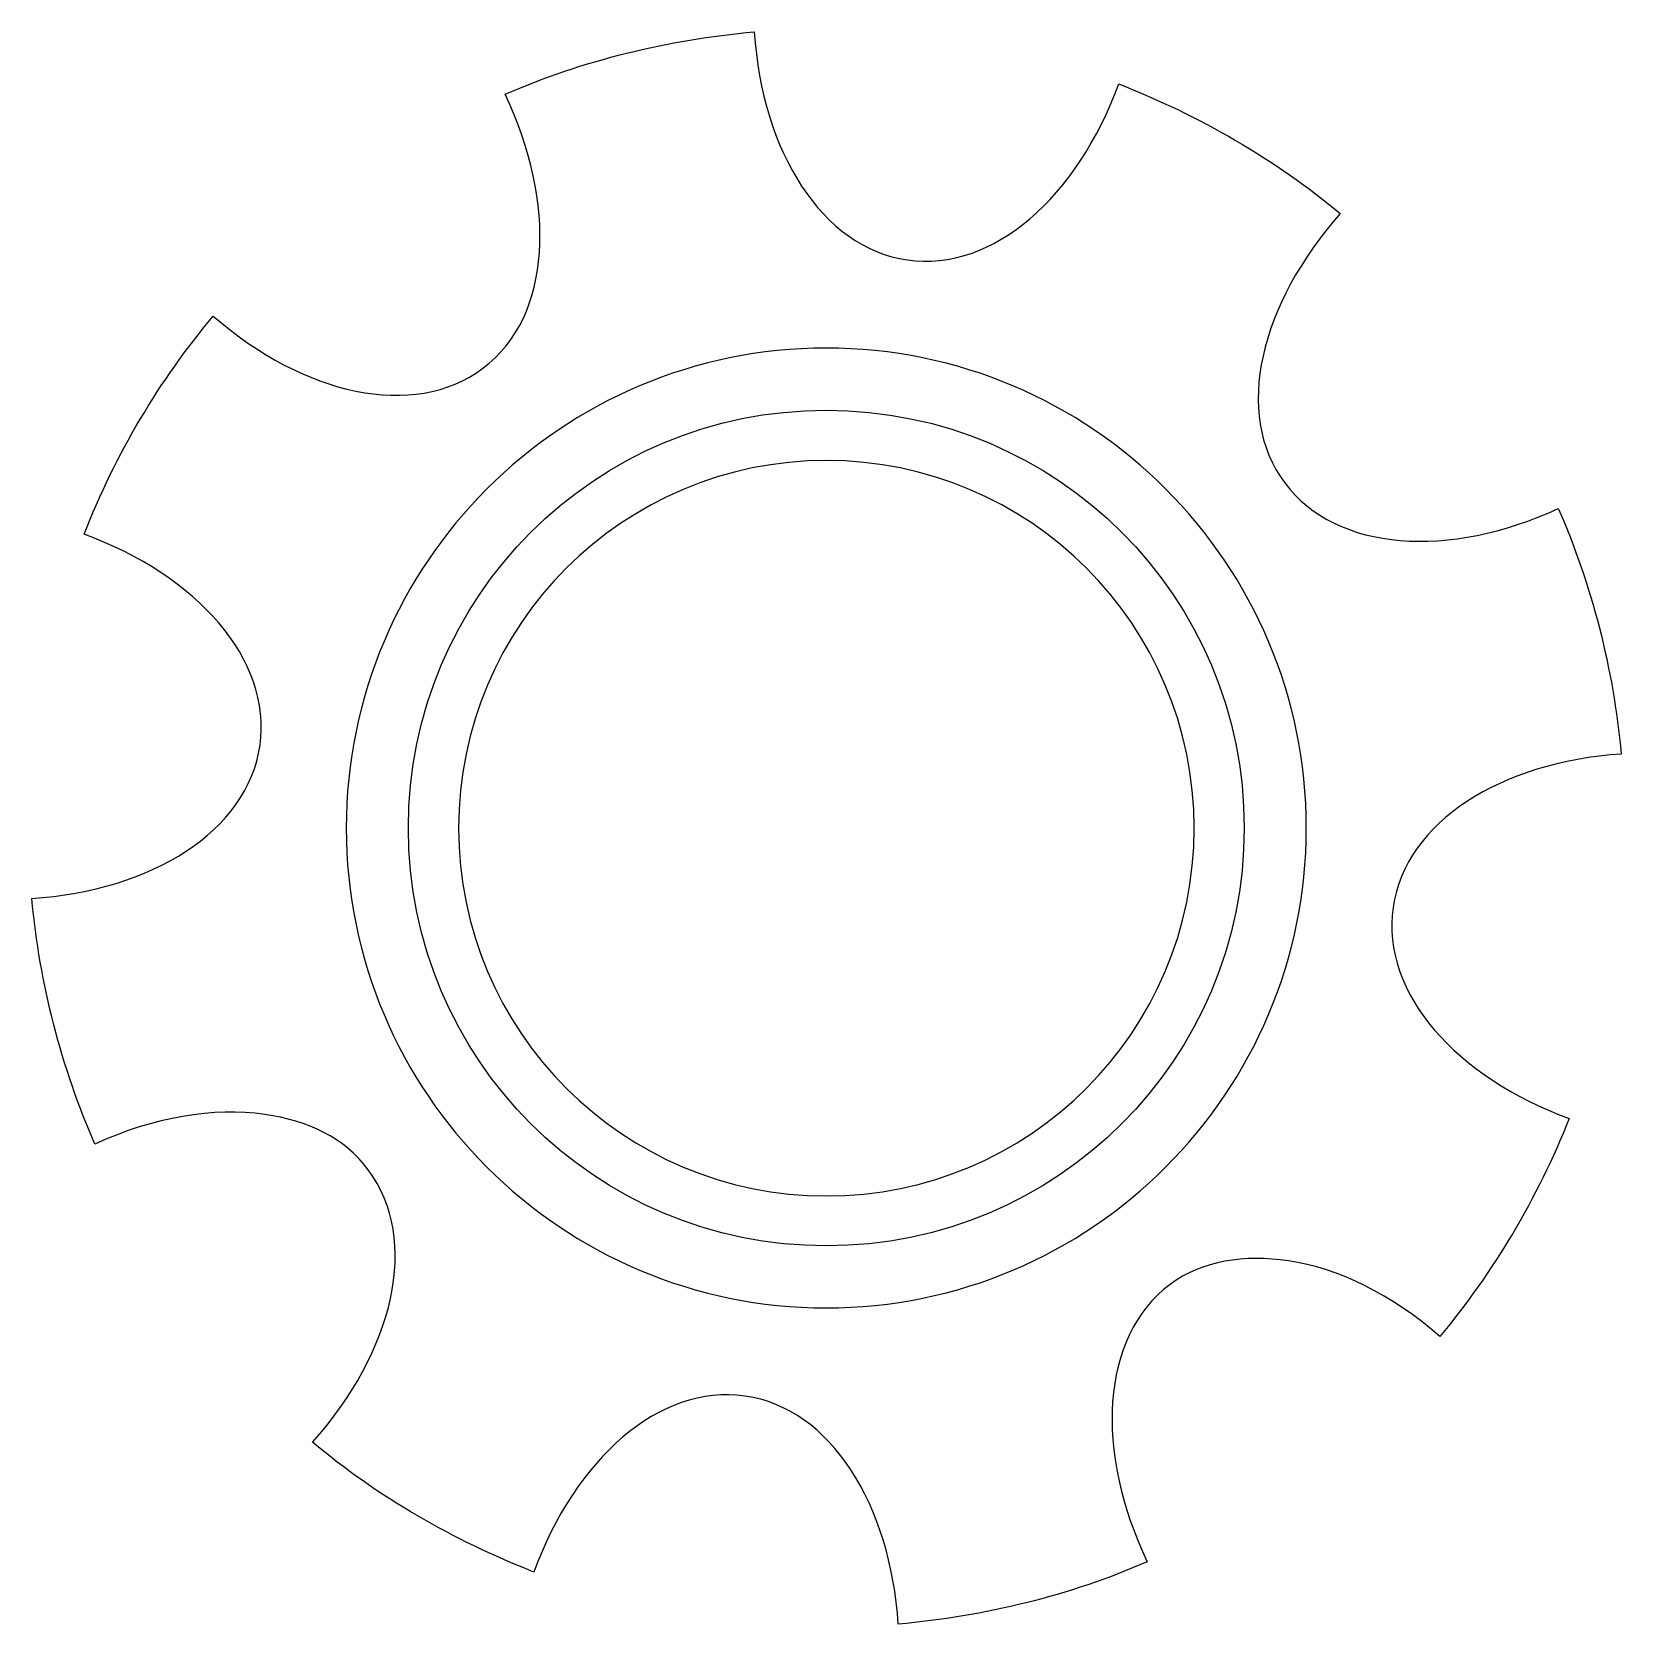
# Model space of a CAD drawing. Header units: centimetres. Extents: x -10.1 to 10.1, y -10.2 to 10.
import ezdxf

# ---------------------------------------------------------------- set-up
doc = ezdxf.new("R2010")
doc.units = ezdxf.units.CM
doc.header["$MEASUREMENT"] = 0
doc.layers.add('Layer 1', color=7, linetype='Continuous')

msp = doc.modelspace()

# ---------------------------------------------------------------- linework, layer by layer
at = {"layer": 'Layer 1'}
for points, knots in [([(-0.8908, 10.00309), (-1.99084, 9.90328), (-3.06485, 9.64213), (-4.04813, 9.21109), (-4.04813, 9.21109), (-3.40001, 7.82954), (-3.44842, 6.39823), (-4.3315, 5.73615), (-4.3315, 5.73615), (-5.21007, 5.07761), (-6.61089, 5.40028), (-7.75233, 6.39777), (-7.75233, 6.39777), (-8.43739, 5.57752), (-8.98937, 4.6537), (-9.39161, 3.63045), (-9.39161, 3.63045), (-7.96507, 3.11039), (-7.00343, 2.04219), (-7.15924, 0.95278), (-7.15924, 0.95278), (-7.31518, -0.13663), (-8.53801, -0.89165), (-10.05306, -0.99091), (-10.05306, -0.99091), (-9.95447, -2.07867), (-9.67734, -3.13212), (-9.25453, -4.10607), (-9.25453, -4.10607), (-8.50352, -3.76105), (-7.74521, -3.63843), (-7.09996, -3.72917), (-7.09996, -3.72917), (-6.55043, -3.80802), (-6.09101, -4.02498), (-5.78617, -4.43156), (-5.78617, -4.43156), (-5.1192, -5.32118), (-5.46557, -6.7387), (-6.49375, -7.88807), (-6.49375, -7.88807), (-5.6708, -8.57752), (-4.71359, -9.12966), (-3.68562, -9.53389), (-3.68562, -9.53389), (-3.16569, -8.10743), (-2.09779, -7.14575), (-1.00795, -7.3016), (-1.00795, -7.3016), (0.08184, -7.45749), (0.83648, -8.68032), (0.93574, -10.19538), (0.93574, -10.19538), (2.03578, -10.09565), (3.10979, -9.83463), (4.09307, -9.40347), (4.09307, -9.40347), (3.42825, -8.01205), (3.49175, -6.55342), (4.38163, -5.88641), (4.38163, -5.88641), (4.78813, -5.58154), (5.33328, -5.50597), (5.88256, -5.58596), (5.88256, -5.58596), (6.5198, -5.67704), (7.19778, -6.01818), (7.80386, -6.54655), (7.80386, -6.54655), (8.48226, -5.73081), (9.0436, -4.79616), (9.44314, -3.78058), (9.44314, -3.78058), (8.0166, -3.26056), (7.05496, -2.19283), (7.21085, -1.10291), (7.21085, -1.10291), (7.36674, -0.01304), (8.58827, 0.74287), (10.10332, 0.84209), (10.10332, 0.84209), (10.0038, 1.9361), (9.73334, 2.97845), (9.30609, 3.95721), (9.30609, 3.95721), (7.93091, 3.31976), (6.49517, 3.40291), (5.83643, 4.28136), (5.83643, 4.28136), (5.17456, 5.16453), (5.53063, 6.55253), (6.54013, 7.69697), (6.54013, 7.69697), (5.71701, 8.3865), (4.75862, 8.93869), (3.73069, 9.34287), (3.73069, 9.34287), (3.21067, 7.91641), (2.14277, 6.95363), (1.05302, 7.10932), (1.05302, 7.10932), (-0.03685, 7.26505), (-0.79158, 8.48804), (-0.89071, 10.0031), (-0.89071, 10.0031), (-0.89071, 10.0031), (-0.8908, 10.00309), (-0.8908, 10.00309)], [0, 0, 0, 0, 0.03571429, 0.03571429, 0.03571429, 0.03571429, 0.07142857, 0.07142857, 0.07142857, 0.07142857, 0.10714286, 0.10714286, 0.10714286, 0.10714286, 0.14285714, 0.14285714, 0.14285714, 0.14285714, 0.17857143, 0.17857143, 0.17857143, 0.17857143, 0.21428571, 0.21428571, 0.21428571, 0.21428571, 0.25, 0.25, 0.25, 0.25, 0.28571429, 0.28571429, 0.28571429, 0.28571429, 0.32142857, 0.32142857, 0.32142857, 0.32142857, 0.35714286, 0.35714286, 0.35714286, 0.35714286, 0.39285714, 0.39285714, 0.39285714, 0.39285714, 0.42857143, 0.42857143, 0.42857143, 0.42857143, 0.46428571, 0.46428571, 0.46428571, 0.46428571, 0.5, 0.5, 0.5, 0.5, 0.53571429, 0.53571429, 0.53571429, 0.53571429, 0.57142857, 0.57142857, 0.57142857, 0.57142857, 0.60714286, 0.60714286, 0.60714286, 0.60714286, 0.64285714, 0.64285714, 0.64285714, 0.64285714, 0.67857143, 0.67857143, 0.67857143, 0.67857143, 0.71428571, 0.71428571, 0.71428571, 0.71428571, 0.75, 0.75, 0.75, 0.75, 0.78571429, 0.78571429, 0.78571429, 0.78571429, 0.82142857, 0.82142857, 0.82142857, 0.82142857, 0.85714286, 0.85714286, 0.85714286, 0.85714286, 0.89285714, 0.89285714, 0.89285714, 0.89285714, 0.92857143, 0.92857143, 0.92857143, 0.92857143, 1, 1, 1, 1]), ([(0.02239, 5.99182), (3.38006, 5.99182), (6.11043, 3.26136), (6.11043, -0.09618), (6.11043, -0.09618), (6.11043, -3.45385), (3.38005, -6.18422), (0.02243, -6.18422), (0.02243, -6.18422), (-3.33515, -6.18422), (-6.06553, -3.45384), (-6.06553, -0.09622), (-6.06553, -0.09622), (-6.06553, 3.26136), (-3.33515, 5.99174), (0.02247, 5.99174), (0.02247, 5.99174), (0.02247, 5.99174), (0.02239, 5.99182), (0.02239, 5.99182)], [0, 0, 0, 0, 0.16666667, 0.16666667, 0.16666667, 0.16666667, 0.33333333, 0.33333333, 0.33333333, 0.33333333, 0.5, 0.5, 0.5, 0.5, 0.66666667, 0.66666667, 0.66666667, 0.66666667, 1, 1, 1, 1]), ([(0.02239, 5.20378), (-2.9093, 5.20378), (-5.27753, 2.83554), (-5.27753, -0.09619), (-5.27753, -0.09619), (-5.27753, -3.02796), (-2.90929, -5.39628), (0.02244, -5.39628), (0.02244, -5.39628), (2.95421, -5.39628), (5.32253, -3.02796), (5.32253, -0.09619), (5.32253, -0.09619), (5.32253, 2.83541), (2.95421, 5.20373), (0.02244, 5.20373), (0.02244, 5.20373), (0.02244, 5.20373), (0.02239, 5.20378), (0.02239, 5.20378)], [0, 0, 0, 0, 0.16666667, 0.16666667, 0.16666667, 0.16666667, 0.33333333, 0.33333333, 0.33333333, 0.33333333, 0.5, 0.5, 0.5, 0.5, 0.66666667, 0.66666667, 0.66666667, 0.66666667, 1, 1, 1, 1]), ([(0.02378, 4.56599), (2.59999, 4.56599), (4.68861, 2.47741), (4.68861, -0.0988), (4.68861, -0.0988), (4.68861, -2.67505), (2.60003, -4.76363), (0.02378, -4.76363), (0.02378, -4.76363), (-2.55247, -4.76363), (-4.64105, -2.67505), (-4.64105, -0.09876), (-4.64105, -0.09876), (-4.64105, 2.47749), (-2.55247, 4.56607), (0.02378, 4.56607), (0.02378, 4.56607), (0.02378, 4.56607), (0.02378, 4.56599), (0.02378, 4.56599)], [0, 0, 0, 0, 0.16666667, 0.16666667, 0.16666667, 0.16666667, 0.33333333, 0.33333333, 0.33333333, 0.33333333, 0.5, 0.5, 0.5, 0.5, 0.66666667, 0.66666667, 0.66666667, 0.66666667, 1, 1, 1, 1])]:
    msp.add_open_spline(points, degree=3, knots=knots, dxfattribs=at)

doc.saveas('drawing.dxf')
